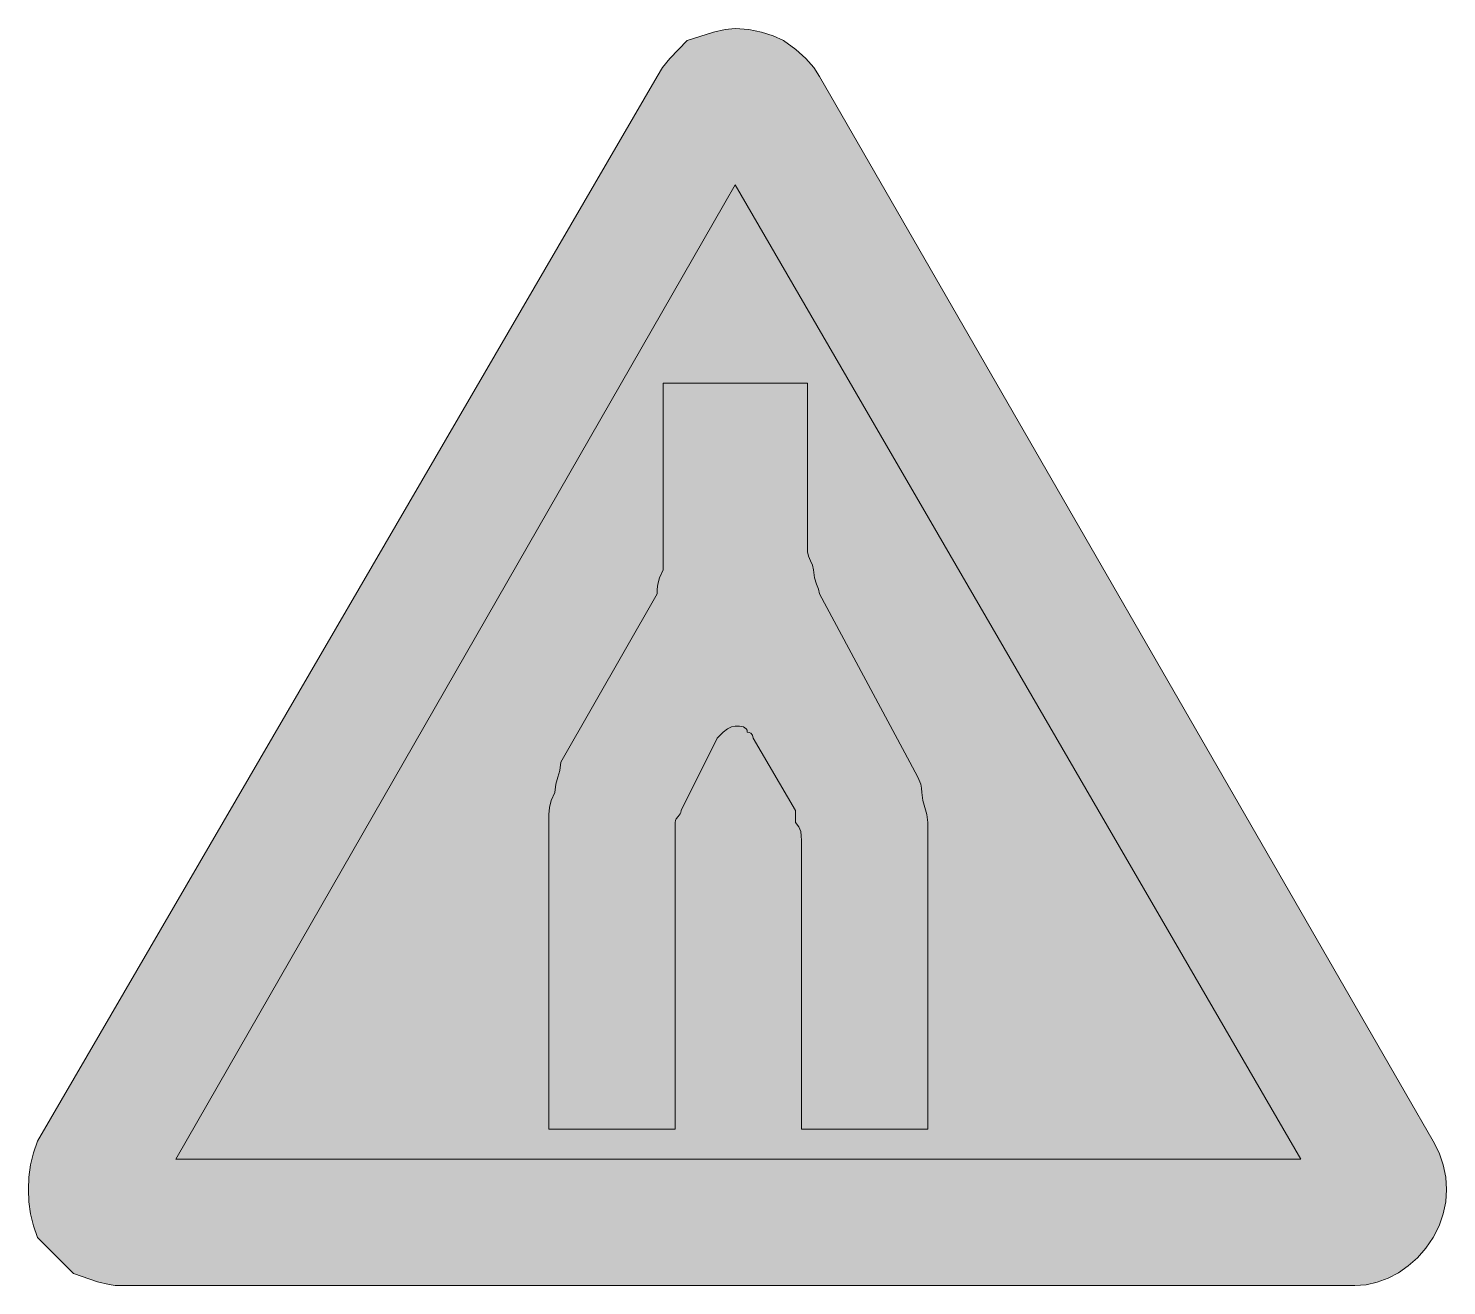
# Model space of a CAD drawing. Header units: metres. Extents: x 143 to 426, y 11 to 261.
import ezdxf

# ---------------------------------------------------------------- set-up
doc = ezdxf.new("R2010")
doc.units = ezdxf.units.M
for name, color, linetype, true_color in [('FILL_BLACK_000000', 7, 'Continuous', 0x000000), ('FILL_RED_FF0000', 7, 'Continuous', 0xff0000), ('FILL_WHITE_FFFFFF', 7, 'Continuous', 0xffffff)]:
    doc.layers.add(name, color=color, linetype=linetype, true_color=true_color)

msp = doc.modelspace()

# ---------------------------------------------------------------- hatches: boundary and pattern name
at = {"layer": 'FILL_BLACK_000000', "true_color": 0x000000}
h = msp.add_hatch(color=7, dxfattribs=at)
h.dxf.hatch_style = 1
h.paths.add_polyline_path([(246.69, 102.96), (246.71, 104.57), (246.84, 105.96), (247.2, 107.35), (247.89, 108.96), (248.08, 110.57), (248.49, 111.96), (248.9, 113.35), (249.09, 114.96), (268.29, 148.56), (268.31, 149.48), (268.44, 150.51), (268.8, 151.77), (269.49, 153.36), (269.49, 156.96), (269.49, 190.56), (298.29, 190.56), (298.29, 156.96), (298.48, 156.06), (298.89, 155.16), (299.3, 154.26), (299.49, 153.36), (299.68, 151.77), (300.09, 150.51), (300.5, 149.48), (300.69, 148.56), (318.69, 114.96), (320.34, 111.96), (320.88, 110.57), (321.04, 109.81), (321.09, 108.96), (321.28, 107.35), (321.69, 105.96), (322.1, 104.57), (322.29, 102.96), (322.29, 41.76), (297.09, 41.76), (297.09, 99.36), (297.07, 100.26), (296.94, 101.16), (296.58, 102.06), (295.89, 102.96), (295.89, 105.36), (287.49, 119.76), (287.34, 120.36), (286.98, 120.77), (286.69, 120.91), (286.29, 120.96), (286.24, 121.36), (286.08, 121.65), (285.54, 122.01), (284.77, 122.14), (283.89, 122.16), (283.14, 122.01), (282.37, 121.65), (281.49, 120.96), (280.29, 119.76), (273.09, 105.36), (273.04, 104.96), (272.9, 104.65), (272.49, 104.16), (272.08, 103.67), (271.94, 103.36), (271.89, 102.96), (271.89, 99.36), (271.89, 41.76), (246.69, 41.76), (246.69, 102.96)])
at = {"layer": 'FILL_RED_FF0000', "true_color": 0xff0000}
h = msp.add_hatch(color=7, dxfattribs=at)
h.dxf.hatch_style = 1
h.paths.add_polyline_path([(424.27, 37.06), (425.12, 34.67), (425.62, 32.23), (425.79, 29.76), (425.62, 27.29), (425.12, 24.85), (424.27, 22.46), (423.09, 20.16), (421.63, 18.02), (419.98, 16.13), (418.15, 14.49), (416.19, 13.11), (414.11, 12.02), (411.95, 11.22), (409.74, 10.73), (407.49, 10.56), (161.49, 10.56), (160.19, 10.61), (158.98, 10.77), (156.69, 11.31), (151.89, 12.96), (144.69, 20.16), (143.9, 22.46), (143.34, 24.85), (143, 27.29), (142.89, 29.76), (143, 32.23), (143.34, 34.67), (143.9, 37.06), (144.69, 39.36), (268.29, 251.76), (269.4, 253.56), (270.84, 255.36), (274.29, 258.96), (279.54, 260.61), (281.88, 261.15), (283.89, 261.36), (286.57, 261.15), (289.14, 260.61), (291.48, 259.84), (293.49, 258.96), (295.97, 257.16), (297.99, 255.36), (299.57, 253.56), (300.69, 251.76), (423.09, 39.36), (424.27, 37.06)])
at = {"layer": 'FILL_WHITE_FFFFFF', "true_color": 0xffffff}
h = msp.add_hatch(color=7, dxfattribs=at)
h.dxf.hatch_style = 1
h.paths.add_polyline_path([(283.89, 230.16), (396.69, 35.76), (172.29, 35.76), (283.89, 230.16)])

# ---------------------------------------------------------------- linework, layer by layer
at = {"layer": 'FILL_BLACK_000000', "lineweight": 0, "true_color": 0x000000}
msp.add_lwpolyline([(246.69, 102.96), (246.71, 104.57), (246.84, 105.96), (247.2, 107.35), (247.89, 108.96), (248.08, 110.57), (248.49, 111.96), (248.9, 113.35), (249.09, 114.96), (268.29, 148.56), (268.31, 149.48), (268.44, 150.51), (268.8, 151.77), (269.49, 153.36), (269.49, 156.96), (269.49, 190.56), (298.29, 190.56), (298.29, 156.96), (298.48, 156.06), (298.89, 155.16), (299.3, 154.26), (299.49, 153.36), (299.68, 151.77), (300.09, 150.51), (300.5, 149.48), (300.69, 148.56), (318.69, 114.96), (320.34, 111.96), (320.88, 110.57), (321.04, 109.81), (321.09, 108.96), (321.28, 107.35), (321.69, 105.96), (322.1, 104.57), (322.29, 102.96), (322.29, 41.76), (297.09, 41.76), (297.09, 99.36), (297.07, 100.26), (296.94, 101.16), (296.58, 102.06), (295.89, 102.96), (295.89, 105.36), (287.49, 119.76), (287.34, 120.36), (286.98, 120.77), (286.69, 120.91), (286.29, 120.96), (286.24, 121.36), (286.08, 121.65), (285.54, 122.01), (284.77, 122.14), (283.89, 122.16), (283.14, 122.01), (282.37, 121.65), (281.49, 120.96), (280.29, 119.76), (273.09, 105.36), (273.04, 104.96), (272.9, 104.65), (272.49, 104.16), (272.08, 103.67), (271.94, 103.36), (271.89, 102.96), (271.89, 99.36), (271.89, 41.76), (246.69, 41.76)], close=True, dxfattribs=at)
at = {"layer": 'FILL_RED_FF0000', "lineweight": 0, "true_color": 0xff0000}
msp.add_lwpolyline([(424.27, 37.06), (425.12, 34.67), (425.62, 32.23), (425.79, 29.76), (425.62, 27.29), (425.12, 24.85), (424.27, 22.46), (423.09, 20.16), (421.63, 18.02), (419.98, 16.13), (418.15, 14.49), (416.19, 13.11), (414.11, 12.02), (411.95, 11.22), (409.74, 10.73), (407.49, 10.56), (161.49, 10.56), (160.19, 10.61), (158.98, 10.77), (156.69, 11.31), (151.89, 12.96), (144.69, 20.16), (143.9, 22.46), (143.34, 24.85), (143, 27.29), (142.89, 29.76), (143, 32.23), (143.34, 34.67), (143.9, 37.06), (144.69, 39.36), (268.29, 251.76), (269.4, 253.56), (270.84, 255.36), (274.29, 258.96), (279.54, 260.61), (281.88, 261.15), (283.89, 261.36), (286.57, 261.15), (289.14, 260.61), (291.48, 259.84), (293.49, 258.96), (295.97, 257.16), (297.99, 255.36), (299.57, 253.56), (300.69, 251.76), (423.09, 39.36)], close=True, dxfattribs=at)
at = {"layer": 'FILL_WHITE_FFFFFF', "lineweight": 0, "true_color": 0xff0000}
msp.add_lwpolyline([(283.89, 230.16), (396.69, 35.76), (172.29, 35.76)], close=True, dxfattribs=at)

doc.saveas('drawing.dxf')
